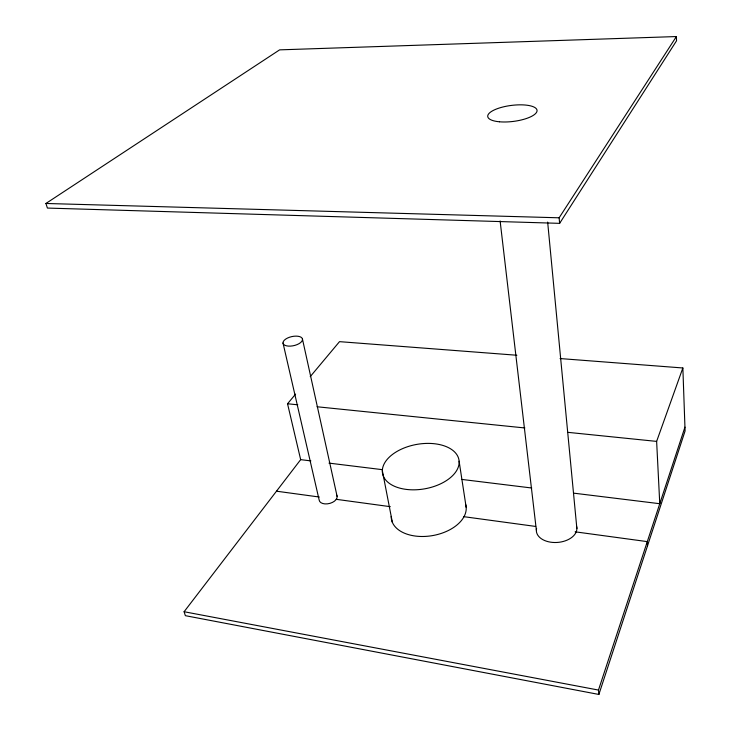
<?xml version="1.0" encoding="UTF-8"?>
<svg xmlns="http://www.w3.org/2000/svg" width="731" height="731" viewBox="0 0 731 731"><rect width="100%" height="100%" fill="white"/><g stroke="black" fill="none" stroke-linecap="round" stroke-linejoin="round"><path stroke-width="1.1" d="M300.624 459.698L184.102 611.728L185.363 615.676L598.881 694.45L685.084 430.97L682.855 367.976L560.065 358.555M598.881 694.45L598.479 690.064L684.947 427.132M573.671 493.151L659.764 503.714L656.63 441.396L682.855 367.976M559.635 223.348L676.54 40.79L676.403 36.55L279.617 49.863L45.916 203.474L47.405 208.07L559.635 223.348L559.133 217.801L676.403 36.55M310.867 460.895L300.669 459.644L287.539 403.759L295.589 394.137M310.227 376.639L339.504 341.651L516.863 355.248M45.916 203.474L559.133 217.801M287.539 403.759L297.764 404.8M317.071 406.765L524.895 427.964M568.051 432.359L656.63 441.396M328.996 463.116L382.231 469.649M461.526 479.39L531.757 488.006M276.492 491.195L319.31 497.025M336.214 499.319L390.308 506.674M463.564 516.643L535.704 526.448M575.151 531.821L647.291 541.625L647.529 545.746M184.102 611.728L598.479 690.064M283.007 342.994L319.164 500.05A9.174 5.391 -13.8 0 0 329.983 503.348A9.174 5.391 -13.8 0 0 336.625 495.079M302.488 339.202A9.932 4.633 -12.5 0 1 288.343 346.101A9.932 4.633 -12.5 0 1 287.42 338.097A9.932 4.633 -12.5 0 1 302.488 339.202L337.119 496.395M382.34 470.663L392.383 522.4M459.114 461.215A38.798 22.56 -10 0 1 402.936 488.865A38.798 22.56 -10 0 1 400.168 449.739A38.798 22.56 -10 0 1 459.114 461.215L466.177 507.351M500.114 220.954L536.344 530.021M547.656 222.078L576.878 528.55M465.629 504.353A37.875 23.365 -10.1 0 1 431.838 535.722A37.875 23.365 -10.1 0 1 391.204 516.406M576.558 526.293A20.304 12.975 -4.4 0 1 556.794 542.475A20.304 12.975 -4.4 0 1 536.591 528.33M499.465 121.785A24.845 8.059 -7.2 0 0 537.047 110.847A24.845 8.059 -7.2 0 0 500.662 107.594A24.845 8.059 -7.2 0 0 499.465 121.785"/></g></svg>
